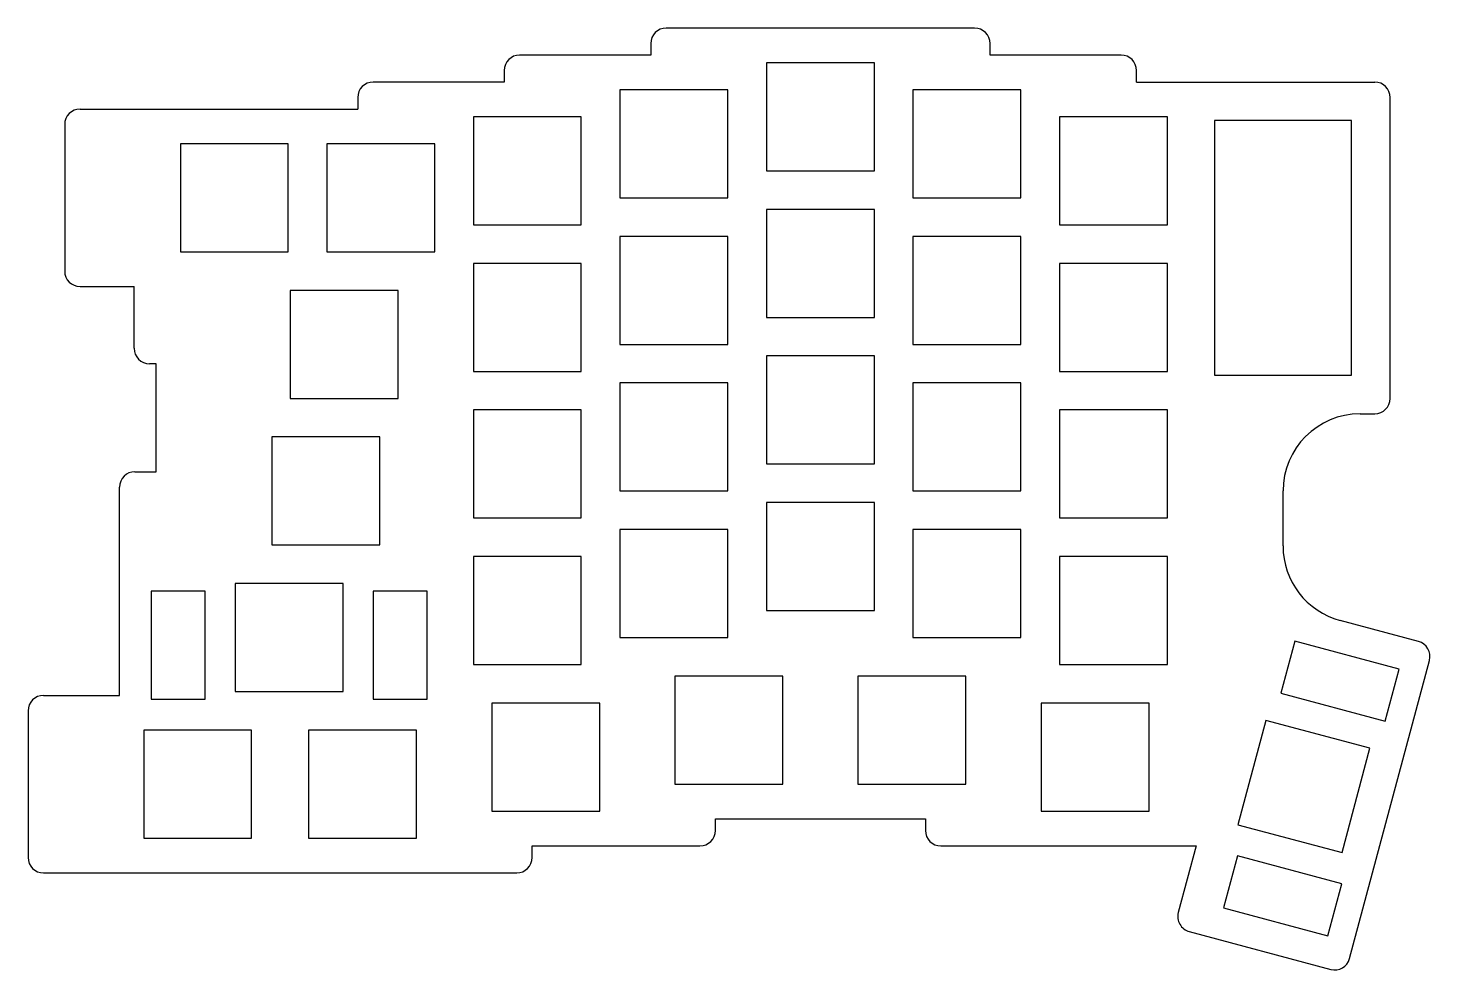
# Model space of a CAD drawing. Header units: millimetres. Extents: x 18 to 200, y -143 to -21.
import ezdxf

# ---------------------------------------------------------------- set-up
doc = ezdxf.new("R2010")
doc.units = ezdxf.units.MM

msp = doc.modelspace()

# ---------------------------------------------------------------- linework, layer by layer
for p, q in [((141, -21), (101, -21)), ((99, -23), (99, -24.5)), ((143, -24.5), (143, -23)), ((99, -24.5), (82, -24.5)), ((160, -24.5), (143, -24.5)), ((80, -26.5), (80, -28)), ((128, -25.5), (114, -25.5)), ((114, -25.5), (114, -39.5)), ((128, -39.5), (128, -25.5)), ((162, -28), (162, -26.5)), ((80, -28), (63, -28)), ((109, -29), (95, -29)), ((95, -29), (95, -43)), ((109, -43), (109, -29)), ((147, -29), (133, -29)), ((133, -29), (133, -43)), ((147, -43), (147, -29)), ((162, -28), (192.89, -28)), ((61, -30), (61, -31.5)), ((194.89, -69), (194.89, -30)), ((25, -31.5), (61, -31.5)), ((90, -32.5), (76, -32.5)), ((76, -32.5), (76, -46.5)), ((90, -46.5), (90, -32.5)), ((166, -32.5), (152, -32.5)), ((152, -32.5), (152, -46.5)), ((166, -46.5), (166, -32.5)), ((23, -33.5), (23, -52.5)), ((189.89, -33), (172.11, -33)), ((172.11, -33), (172.11, -66)), ((189.89, -66), (189.89, -33)), ((52, -36), (38, -36)), ((38, -36), (38, -50)), ((52, -50), (52, -36)), ((71, -36), (57, -36)), ((57, -36), (57, -50)), ((71, -50), (71, -36)), ((114, -39.5), (128, -39.5)), ((95, -43), (109, -43)), ((133, -43), (147, -43)), ((128, -44.5), (114, -44.5)), ((114, -44.5), (114, -58.5)), ((128, -58.5), (128, -44.5)), ((76, -46.5), (90, -46.5)), ((152, -46.5), (166, -46.5)), ((109, -48), (95, -48)), ((95, -48), (95, -62)), ((109, -62), (109, -48)), ((147, -48), (133, -48)), ((133, -48), (133, -62)), ((147, -62), (147, -48)), ((38, -50), (52, -50)), ((57, -50), (71, -50)), ((90, -51.5), (76, -51.5)), ((76, -51.5), (76, -65.5)), ((90, -65.5), (90, -51.5)), ((166, -51.5), (152, -51.5)), ((152, -51.5), (152, -65.5)), ((166, -65.5), (166, -51.5)), ((25, -54.5), (32, -54.5)), ((32, -62.5), (32, -54.5)), ((66.25, -55), (52.25, -55)), ((52.25, -55), (52.25, -69)), ((66.25, -69), (66.25, -55)), ((114, -58.5), (128, -58.5)), ((95, -62), (109, -62)), ((128, -63.5), (114, -63.5)), ((114, -63.5), (114, -77.5)), ((128, -77.5), (128, -63.5)), ((133, -62), (147, -62)), ((34.88, -64.5), (34, -64.5)), ((34.88, -78.5), (34.88, -64.5)), ((76, -65.5), (90, -65.5)), ((109, -67), (95, -67)), ((95, -67), (95, -81)), ((109, -81), (109, -67)), ((147, -67), (133, -67)), ((133, -67), (133, -81)), ((147, -81), (147, -67)), ((152, -65.5), (166, -65.5)), ((172.11, -66), (189.89, -66)), ((52.25, -69), (66.25, -69)), ((90, -70.5), (76, -70.5)), ((76, -70.5), (76, -84.5)), ((90, -84.5), (90, -70.5)), ((166, -70.5), (152, -70.5)), ((152, -70.5), (152, -84.5)), ((166, -84.5), (166, -70.5)), ((191, -71), (192.89, -71)), ((63.88, -74), (49.88, -74)), ((49.88, -74), (49.88, -88)), ((63.88, -88), (63.88, -74)), ((114, -77.5), (128, -77.5)), ((32.12, -78.5), (34.88, -78.5)), ((30.12, -107.5), (30.12, -80.5)), ((95, -81), (109, -81)), ((133, -81), (147, -81)), ((181, -88.13), (181, -81)), ((128, -82.5), (114, -82.5)), ((114, -82.5), (114, -96.5)), ((128, -96.5), (128, -82.5)), ((76, -84.5), (90, -84.5)), ((152, -84.5), (166, -84.5)), ((109, -86), (95, -86)), ((95, -86), (95, -100)), ((109, -100), (109, -86)), ((147, -86), (133, -86)), ((133, -86), (133, -100)), ((147, -100), (147, -86)), ((49.88, -88), (63.88, -88)), ((90, -89.5), (76, -89.5)), ((76, -89.5), (76, -103.5)), ((90, -103.5), (90, -89.5)), ((166, -89.5), (152, -89.5)), ((152, -89.5), (152, -103.5)), ((166, -103.5), (166, -89.5)), ((41.23, -94), (34.23, -94)), ((34.23, -94), (34.23, -108)), ((41.23, -108), (41.23, -94)), ((59.12, -93), (45.12, -93)), ((45.12, -93), (45.12, -107)), ((59.12, -107), (59.12, -93)), ((70.03, -94), (63.02, -94)), ((63.02, -94), (63.02, -108)), ((70.03, -108), (70.03, -94)), ((114, -96.5), (128, -96.5)), ((198.57, -100.51), (188.41, -97.79)), ((95, -100), (109, -100)), ((133, -100), (147, -100)), ((182.54, -100.46), (180.73, -107.22)), ((196.06, -104.08), (182.54, -100.46)), ((76, -103.5), (90, -103.5)), ((152, -103.5), (166, -103.5)), ((189.63, -141.59), (199.98, -102.96)), ((116.12, -105), (102.12, -105)), ((102.12, -105), (102.12, -119)), ((116.12, -119), (116.12, -105)), ((139.88, -105), (125.88, -105)), ((125.88, -105), (125.88, -119)), ((139.88, -119), (139.88, -105)), ((194.25, -110.84), (196.06, -104.08)), ((45.12, -107), (59.12, -107)), ((180.73, -107.22), (194.25, -110.84)), ((20.25, -107.5), (30.12, -107.5)), ((34.23, -108), (41.23, -108)), ((63.02, -108), (70.03, -108)), ((92.38, -108.5), (78.38, -108.5)), ((78.38, -108.5), (78.38, -122.5)), ((92.38, -122.5), (92.38, -108.5)), ((163.62, -108.5), (149.62, -108.5)), ((149.62, -108.5), (149.62, -122.5)), ((163.62, -122.5), (163.62, -108.5)), ((18.25, -109.5), (18.25, -128.5)), ((178.75, -110.73), (175.13, -124.25)), ((192.27, -114.35), (178.75, -110.73)), ((47.25, -112), (33.25, -112)), ((33.25, -112), (33.25, -126)), ((47.25, -126), (47.25, -112)), ((68.62, -112), (54.62, -112)), ((54.62, -112), (54.62, -126)), ((68.62, -126), (68.62, -112)), ((188.65, -127.87), (192.27, -114.35)), ((102.12, -119), (116.12, -119)), ((125.88, -119), (139.88, -119)), ((78.38, -122.5), (92.38, -122.5)), ((107.38, -125), (107.38, -123.5)), ((107.38, -123.5), (134.62, -123.5)), ((134.62, -123.5), (134.62, -125)), ((149.62, -122.5), (163.62, -122.5)), ((175.13, -124.25), (188.65, -127.87)), ((33.25, -126), (47.25, -126)), ((54.62, -126), (68.62, -126)), ((83.62, -128.5), (83.62, -127)), ((83.62, -127), (105.38, -127)), ((136.62, -127), (169.73, -127)), ((169.73, -127), (167.42, -135.64)), ((175.08, -128.28), (173.27, -135.04)), ((188.61, -131.9), (175.08, -128.28)), ((20.25, -130.5), (81.62, -130.5)), ((186.79, -138.66), (188.61, -131.9)), ((173.27, -135.04), (186.79, -138.66)), ((168.83, -138.09), (187.18, -143.01))]:
    msp.add_line(p, q)
for centre, radius, start, end in [((101, -23), 2, 90, 180), ((141, -23), 2, 0, 90), ((82, -26.5), 2, 90, 180), ((160, -26.5), 2, 0, 90), ((63, -30), 2, 90, 180), ((192.89, -30), 2, 0, 90), ((25, -33.5), 2, 90, 180), ((25, -52.5), 2, 180, 270), ((34, -62.5), 2, 180, 270), ((192.89, -69), 2, 270, 360), ((191, -81), 10, 90, 180), ((32.12, -80.5), 2, 90, 180), ((191, -88.13), 10, 180, 255), ((198.05, -102.44), 2, 345, 435), ((20.25, -109.5), 2, 90, 180), ((105.38, -125), 2, 270, 360), ((136.62, -125), 2, 180, 270), ((20.25, -128.5), 2, 180, 270), ((81.62, -128.5), 2, 270, 360), ((169.35, -136.16), 2, 165, 255), ((187.7, -141.08), 2, 255, 345)]:
    msp.add_arc(centre, radius, start, end)

doc.saveas('drawing.dxf')
